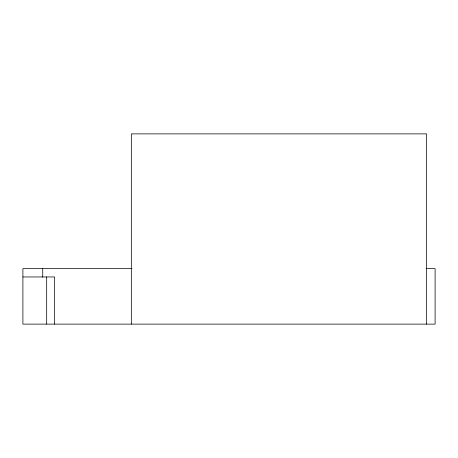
<?xml version="1.0" encoding="UTF-8"?>
<svg xmlns="http://www.w3.org/2000/svg" width="458" height="458" viewBox="0 0 458 458"><rect width="100%" height="100%" fill="white"/><g stroke="black" fill="none" stroke-linecap="round" stroke-linejoin="round"><path stroke-width="0.69" d="M132.024 268.634L22.9 268.634L22.9 324.121L435.1 324.121L435.1 268.634L426.14 268.634M22.9 276.958L54.605 276.958L54.605 324.121M426.604 324.121L426.604 133.879L131.326 133.879L131.326 324.121M46.682 276.958L46.682 324.121M42.72 268.634L42.72 277.17"/></g></svg>
